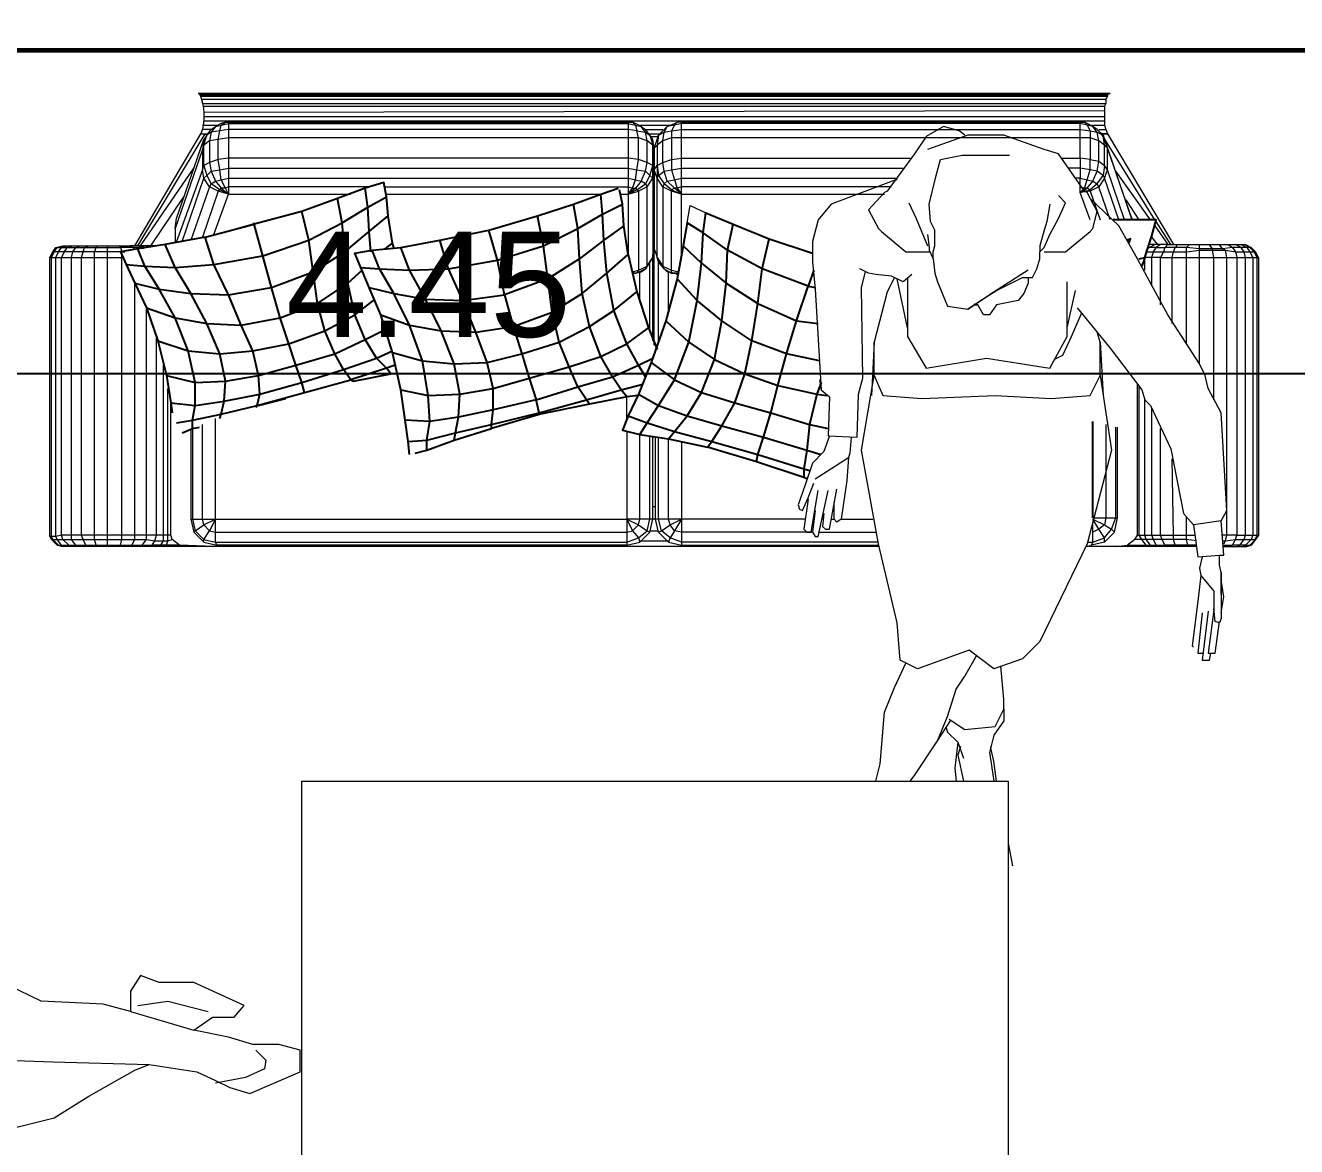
# Model space of a CAD drawing. Header units: inches. Extents: x 4.9 to 20.4, y 4.7 to 15.7.
# Drawn here: x 11.323 to 12.796, y 10.999 to 12.297 of the extents above; entities that cross this region are included whole.
import ezdxf

# ---------------------------------------------------------------- set-up
doc = ezdxf.new("R2010")
doc.units = ezdxf.units.IN
doc.header["$MEASUREMENT"] = 0
doc.layers.add('PDF_Geometry', color=7, linetype='Continuous')
doc.layers.add('PDF_Text', color=7, linetype='Continuous')
doc.styles.add('PDF Arial', font='arial.ttf')

# ---------------------------------------------------------------- blocks, each defined once
blk = doc.blocks.new('distribution 3')
at = {"layer": 'PDF_Geometry', "lineweight": 25}
for points in [[(7.5017, 7.5787), (7.5017, 7.6104), (7.5017, 11.0821), (7.5017, 11.1137)], [(7.66, 9.6021), (7.6517, 9.6487), (7.6467, 9.6804), (7.6433, 9.7004), (7.6283, 9.6937), (7.6067, 9.6837), (7.5783, 9.6704), (7.54, 9.6571), (7.5, 9.6471), (7.4683, 9.6421), (7.4567, 9.6404)], [(7.6283, 9.6937), (7.6267, 9.6721), (7.625, 9.6371), (7.6283, 9.5921), (7.6383, 9.5354), (7.6567, 9.4821), (7.6767, 9.4437), (7.695, 9.4138), (7.7067, 9.3921)], [(7.5783, 9.6704), (7.5667, 9.6371), (7.6, 9.6554), (7.6267, 9.6721), (7.6467, 9.6804)], [(7.6067, 9.6837), (7.6, 9.6554), (7.595, 9.6187), (7.5933, 9.5754), (7.6017, 9.5254), (7.62, 9.4771), (7.6433, 9.4404), (7.6667, 9.4121), (7.685, 9.3904)], [(7.6467, 9.6737), (7.6483, 9.6737), (7.65, 9.6737)], [(7.45, 9.5854), (7.455, 9.5837), (7.47, 9.5804), (7.4933, 9.5787), (7.525, 9.5854), (7.56, 9.6004), (7.595, 9.6187), (7.625, 9.6371), (7.6517, 9.6487)], [(7.5, 9.6471), (7.4917, 9.6137), (7.4933, 9.5787), (7.5, 9.5404), (7.5117, 9.4971), (7.525, 9.4521), (7.5417, 9.4171), (7.5533, 9.3937)], [(7.54, 9.6571), (7.5283, 9.6221), (7.525, 9.5854), (7.5283, 9.5471), (7.5367, 9.5054), (7.5517, 9.4637), (7.57, 9.4287), (7.5883, 9.4054)], [(7.4333, 9.6288), (7.4383, 9.6171), (7.4483, 9.6171), (7.465, 9.6137), (7.4917, 9.6137), (7.5283, 9.6221), (7.5667, 9.6371), (7.56, 9.6004), (7.5583, 9.5604), (7.5667, 9.5154), (7.6017, 9.5254), (7.6383, 9.5354), (7.675, 9.5454), (7.6767, 9.5454)], [(7.445, 9.6354), (7.4483, 9.6171), (7.455, 9.5837), (7.465, 9.5421), (7.4783, 9.5388), (7.5, 9.5404), (7.5283, 9.5471), (7.5583, 9.5604), (7.5933, 9.5754), (7.6283, 9.5921), (7.66, 9.6021), (7.675, 9.5454), (7.6683, 9.5704)], [(7.4683, 9.6421), (7.465, 9.6137), (7.47, 9.5804), (7.4783, 9.5388), (7.4917, 9.4904), (7.5067, 9.4421), (7.52, 9.4037), (7.5283, 9.3854)], [(7.4383, 9.6171), (7.44, 9.6088)], [(7.4633, 9.5437), (7.465, 9.5421), (7.48, 9.4871), (7.4917, 9.4904), (7.5117, 9.4971), (7.5367, 9.5054), (7.5667, 9.5154), (7.5833, 9.4721), (7.62, 9.4771), (7.6567, 9.4821), (7.69, 9.4904), (7.675, 9.5454)], [(7.465, 9.5404), (7.4733, 9.5087)], [(7.48, 9.4871), (7.495, 9.4337), (7.4933, 9.4304), (7.5017, 9.3871), (7.5083, 9.3921), (7.52, 9.4037), (7.5417, 9.4171), (7.57, 9.4287), (7.6067, 9.4371), (7.6433, 9.4404), (7.6767, 9.4437), (7.705, 9.4488)], [(7.6483, 9.3837), (7.6533, 9.3854), (7.685, 9.3904), (7.7067, 9.3921), (7.7233, 9.3954), (7.7167, 9.4171), (7.705, 9.4488), (7.69, 9.4904)], [(7.5117, 9.3821), (7.5083, 9.3921), (7.495, 9.4337), (7.5067, 9.4421), (7.525, 9.4521), (7.5517, 9.4637), (7.5833, 9.4721), (7.6067, 9.4371), (7.6217, 9.4204)], [(7.4083, 9.3654), (7.4233, 9.3671), (7.4483, 9.3704), (7.4833, 9.3754), (7.5267, 9.3854), (7.57, 9.3987), (7.6017, 9.4121), (7.625, 9.4221), (7.6417, 9.4287), (7.645, 9.4087), (7.6483, 9.3754), (7.6567, 9.3304)], [(7.6017, 9.4121), (7.595, 9.3837), (7.5883, 9.3471), (7.5867, 9.3037), (7.5933, 9.2554), (7.5567, 9.2454), (7.525, 9.2354), (7.4967, 9.2271), (7.4717, 9.2188), (7.46, 9.2687), (7.4517, 9.3087), (7.4467, 9.3421), (7.4483, 9.3704)], [(7.625, 9.4221), (7.6233, 9.4004), (7.6217, 9.3654), (7.6233, 9.3204), (7.6333, 9.2637), (7.65, 9.2104), (7.67, 9.1704), (7.6867, 9.1421), (7.6983, 9.1187)], [(7.6433, 9.4104), (7.6667, 9.4121), (7.695, 9.4138), (7.7167, 9.4171)], [(7.57, 9.3987), (7.5583, 9.3654), (7.595, 9.3837), (7.6233, 9.4004), (7.645, 9.4087)], [(7.5267, 9.3854), (7.5167, 9.3504), (7.5133, 9.3137), (7.515, 9.2754), (7.525, 9.2354), (7.5383, 9.1921), (7.5567, 9.1571), (7.575, 9.1288), (7.5967, 9.1021)], [(7.6467, 9.3937), (7.6533, 9.3854)], [(7.4233, 9.3671), (7.425, 9.3454), (7.4333, 9.3121), (7.4433, 9.2704), (7.4567, 9.2154), (7.4717, 9.1604), (7.4833, 9.1204), (7.49, 9.0954)], [(7.425, 9.3137), (7.4333, 9.3121), (7.4517, 9.3087), (7.4783, 9.3071), (7.5133, 9.3137), (7.5517, 9.3287), (7.5883, 9.3471), (7.6217, 9.3654), (7.6483, 9.3754)], [(7.4833, 9.3754), (7.4767, 9.3438), (7.4783, 9.3071), (7.485, 9.2687), (7.4967, 9.2271), (7.51, 9.1804), (7.5217, 9.1437), (7.5367, 9.1137), (7.555, 9.0887)], [(7.41, 9.3588), (7.4133, 9.3454), (7.425, 9.3454), (7.4467, 9.3421), (7.4767, 9.3438), (7.5167, 9.3504), (7.5583, 9.3654), (7.5517, 9.3287), (7.55, 9.2888), (7.5567, 9.2454), (7.5733, 9.2004), (7.6117, 9.2054), (7.65, 9.2104), (7.685, 9.2171)], [(7.4133, 9.3454), (7.425, 9.3137), (7.4383, 9.2704)], [(7.4767, 9.1004), (7.475, 9.1137), (7.4667, 9.1571), (7.455, 9.2137), (7.4383, 9.2704), (7.4433, 9.2704), (7.46, 9.2687), (7.485, 9.2687), (7.515, 9.2754), (7.55, 9.2888), (7.5867, 9.3037), (7.6233, 9.3204), (7.6567, 9.3304), (7.6683, 9.2737), (7.685, 9.2171), (7.6983, 9.1754), (7.71, 9.1437)], [(7.6733, 9.1171), (7.6567, 9.1404), (7.635, 9.1687), (7.6117, 9.2054), (7.5933, 9.2554), (7.6333, 9.2637), (7.6683, 9.2737)], [(7.455, 9.2137), (7.4567, 9.2154), (7.4717, 9.2188), (7.4867, 9.1704), (7.4983, 9.1304), (7.5117, 9.1004), (7.52, 9.0837)], [(7.4667, 9.1571), (7.4717, 9.1604), (7.4867, 9.1704), (7.51, 9.1804), (7.5383, 9.1921), (7.5733, 9.2004), (7.595, 9.1654), (7.6183, 9.1371), (7.64, 9.1121), (7.5967, 9.1021), (7.555, 9.0887), (7.53, 9.0787)], [(7.475, 9.1137), (7.4833, 9.1204), (7.4983, 9.1304), (7.5217, 9.1437), (7.5567, 9.1571), (7.595, 9.1654), (7.635, 9.1687), (7.67, 9.1704), (7.6983, 9.1754)], [(7.4983, 9.0921), (7.5117, 9.1004), (7.5367, 9.1137), (7.575, 9.1288), (7.6183, 9.1371), (7.6567, 9.1404), (7.6867, 9.1421), (7.71, 9.1437), (7.7167, 9.1237)], [(7.5167, 8.8904), (7.525, 8.9287), (7.5633, 8.9171), (7.6033, 8.9037), (7.6233, 8.9571), (7.645, 8.9971), (7.665, 9.0254), (7.6767, 9.0437), (7.65, 9.0487), (7.6117, 9.0554), (7.5633, 9.0687), (7.515, 9.0854), (7.4783, 9.1004), (7.4533, 9.1121), (7.4367, 9.1187), (7.4317, 9.0987), (7.4267, 9.0654), (7.4167, 9.0204)], [(7.64, 9.1121), (7.6733, 9.1171), (7.6983, 9.1187), (7.715, 9.1221)], [(7.4533, 9.1121), (7.445, 9.0904), (7.435, 9.0587), (7.4233, 9.0154), (7.4083, 8.9621), (7.3917, 8.9087), (7.39, 8.9021)], [(7.4783, 9.1004), (7.465, 9.0771), (7.4533, 9.0437), (7.4417, 9.0038), (7.4283, 8.9554), (7.4567, 8.9471), (7.4883, 8.9387), (7.525, 8.9287), (7.54, 8.9688), (7.5833, 8.9621), (7.6233, 8.9571), (7.6583, 8.9488)], [(7.4317, 9.0987), (7.445, 9.0904), (7.465, 9.0771), (7.495, 9.0587), (7.5383, 9.0421), (7.5867, 9.0321), (7.6117, 9.0554)], [(7.515, 9.0854), (7.495, 9.0587), (7.48, 9.0271), (7.4683, 8.9887), (7.4567, 8.9471), (7.4433, 8.9021), (7.4383, 8.8804)], [(7.65, 9.0821), (7.6517, 9.0821)], [(7.5633, 9.0687), (7.5383, 9.0421), (7.5183, 9.0121), (7.5017, 8.9771), (7.4883, 8.9387), (7.4783, 8.8937), (7.4433, 8.9021), (7.4133, 8.9054), (7.3917, 8.9087), (7.3817, 8.9087)], [(7.4267, 9.0654), (7.435, 9.0587), (7.4533, 9.0437), (7.48, 9.0271), (7.5183, 9.0121), (7.5633, 9.0038), (7.6067, 8.9987), (7.645, 8.9971), (7.675, 8.9904)], [(7.65, 9.0487), (7.63, 9.0271), (7.6067, 8.9987), (7.5833, 8.9621), (7.5633, 8.9171), (7.56, 8.8921)], [(7.38, 8.9054), (7.3817, 8.9087), (7.4, 8.9637), (7.4167, 9.0204), (7.4233, 9.0154), (7.4417, 9.0038), (7.4683, 8.9887), (7.5017, 8.9771), (7.54, 8.9688), (7.5633, 9.0038), (7.5867, 9.0321), (7.63, 9.0271), (7.665, 9.0254), (7.6883, 9.0221), (7.675, 8.9904), (7.6583, 8.9488), (7.6417, 8.8987)], [(7.4, 8.9637), (7.4083, 8.9621), (7.4283, 8.9554), (7.4133, 8.9054), (7.4083, 8.8887)], [(7.3333, 8.8971), (7.335, 8.8971)], [(7.6217, 8.8971), (7.6033, 8.9037), (7.6017, 8.8954)], [(7.3333, 8.8871), (7.335, 8.8871)], [(7.4917, 8.8887), (7.4783, 8.8937), (7.4767, 8.8821)], [(7.335, 8.5738), (7.4467, 8.5738)], [(7.6367, 8.5137), (7.6617, 8.5054), (7.68, 8.5004), (7.68, 8.5237), (7.68, 8.5504)], [(7.6533, 8.5321), (7.6583, 8.5304), (7.6567, 8.5337)], [(7.68, 8.5271), (7.6817, 8.5287)], [(7.635, 8.5204), (7.6367, 8.5137), (7.6267, 8.5171)]]:
    blk.add_lwpolyline(points, dxfattribs=at)
at = {"layer": 'PDF_Geometry', "lineweight": 9}
for points in [[(6.6183, 9.8637), (6.64, 9.7771), (6.665, 9.7371), (6.695, 9.6837), (6.7017, 9.6671), (6.6933, 9.6121), (6.6833, 9.5904), (6.675, 9.5738), (6.6683, 9.5504), (6.6933, 9.4921), (6.7183, 9.4921), (6.725, 9.5171), (6.725, 9.5471), (6.7333, 9.5754), (6.7417, 9.6154), (6.7567, 9.5938), (6.7567, 9.5687), (6.77, 9.5571), (6.7967, 9.6154), (6.7967, 9.6554), (6.805, 9.6771), (6.7867, 9.6887), (6.7633, 9.6887), (6.7717, 9.7204), (6.775, 9.7921), (6.8, 9.8438)], [(6.7083, 9.8771), (6.705, 9.7787), (6.7017, 9.6671)], [(7.3017, 9.7671), (7.3033, 9.7721), (7.31, 9.7787), (7.3133, 9.7804), (7.6367, 9.7804), (7.6433, 9.7771), (7.6483, 9.7737), (7.65, 9.7654)], [(7.3017, 9.7154), (7.3033, 9.7154), (7.31, 9.7154), (7.315, 9.7154), (7.6367, 9.7154), (7.6433, 9.7154), (7.6433, 9.7304), (7.6433, 9.7437), (7.6433, 9.7554), (7.6433, 9.7654), (7.6433, 9.7721), (7.6433, 9.7771), (7.6433, 9.7787)], [(7.315, 9.6421), (7.315, 9.6454), (7.315, 9.6504), (7.315, 9.6587), (7.315, 9.6704), (7.315, 9.6837), (7.315, 9.6988), (7.315, 9.7154), (7.315, 9.7304), (7.315, 9.7454), (7.315, 9.7571), (7.315, 9.7687), (7.3133, 9.7754), (7.3133, 9.7804), (7.3133, 9.7821), (7.31, 9.7804), (7.3033, 9.7737), (7.3033, 9.7721), (7.3033, 9.7687), (7.3033, 9.7604), (7.3033, 9.7521), (7.3033, 9.7404), (7.3033, 9.7287), (7.3033, 9.7154), (7.3033, 9.7004), (7.3033, 9.6871), (7.3033, 9.6754), (7.31, 9.6704), (7.315, 9.6704), (7.5767, 9.6704)], [(7.31, 9.7804), (7.31, 9.7787), (7.31, 9.7737), (7.31, 9.7671), (7.31, 9.7571), (7.31, 9.7437), (7.31, 9.7304), (7.31, 9.7154), (7.31, 9.6988), (7.31, 9.6837), (7.31, 9.6704), (7.3083, 9.6604), (7.3083, 9.6504), (7.3083, 9.6454), (7.31, 9.6404)], [(7.3133, 9.7821), (7.6367, 9.7821), (7.6367, 9.7804), (7.6367, 9.7754), (7.6367, 9.7687), (7.6367, 9.7571), (7.6367, 9.7454), (7.6367, 9.7304), (7.6367, 9.7154), (7.6367, 9.6988), (7.6367, 9.6971)], [(7.6367, 9.7821), (7.6433, 9.7787), (7.6483, 9.7754), (7.6483, 9.7737), (7.6483, 9.7687), (7.6483, 9.7621), (7.6483, 9.7521), (7.6483, 9.7421), (7.6483, 9.7287), (7.6483, 9.7154), (7.65, 9.7154)], [(7.3017, 9.7637), (7.3033, 9.7687), (7.31, 9.7737), (7.3133, 9.7754), (7.6367, 9.7754), (7.6433, 9.7721), (7.6483, 9.7687), (7.65, 9.7621)], [(7.3017, 8.8221), (7.3017, 9.5837), (7.3017, 9.5921), (7.3017, 9.6504), (7.3017, 9.6587), (7.3017, 9.6671), (7.3017, 9.6771), (7.3017, 9.6887), (7.3017, 9.7004), (7.3017, 9.7154), (7.3017, 9.7271), (7.3017, 9.7387), (7.3017, 9.7487), (7.3017, 9.7571), (7.3017, 9.7637), (7.3017, 9.7671), (7.3017, 9.7687), (7.3033, 9.7737)], [(7.3017, 9.7571), (7.3033, 9.7604), (7.31, 9.7671), (7.315, 9.7687), (7.6367, 9.7687), (7.6433, 9.7654), (7.6483, 9.7621), (7.65, 9.7554)], [(7.6483, 9.7754), (7.65, 9.7671), (7.65, 9.7654), (7.65, 9.7621), (7.65, 9.7554), (7.65, 9.7471), (7.65, 9.7371), (7.65, 9.7271), (7.65, 9.7154), (7.65, 9.7021)], [(7.3017, 9.7487), (7.3033, 9.7521), (7.31, 9.7571), (7.315, 9.7571), (7.6367, 9.7571), (7.6433, 9.7554), (7.6483, 9.7521), (7.65, 9.7471)], [(7.3017, 9.7387), (7.3033, 9.7404), (7.31, 9.7437), (7.315, 9.7454), (7.6367, 9.7454), (7.6433, 9.7437), (7.6483, 9.7421), (7.65, 9.7371)], [(7.3017, 9.7271), (7.3033, 9.7287), (7.31, 9.7304), (7.315, 9.7304), (7.6367, 9.7304), (7.6433, 9.7304), (7.6483, 9.7287), (7.65, 9.7271)], [(7.6433, 9.6988), (7.6433, 9.7154), (7.6483, 9.7154), (7.6483, 9.7004), (7.6433, 9.6988), (7.6433, 9.6954)], [(7.3017, 9.7004), (7.3033, 9.7004), (7.31, 9.6988), (7.315, 9.6988), (7.6367, 9.6988), (7.64, 9.6988)], [(7.6483, 9.6654), (7.65, 9.6671), (7.65, 9.6787), (7.6483, 9.6737), (7.6483, 9.6854), (7.6483, 9.7004), (7.65, 9.7021), (7.65, 9.6887)], [(6.7633, 9.6887), (6.7417, 9.6154)], [(6.77, 9.6804), (6.775, 9.6454), (6.7633, 9.5987)], [(7.3017, 9.6887), (7.3033, 9.6871), (7.31, 9.6837), (7.315, 9.6837), (7.6067, 9.6837)], [(7.3017, 9.6771), (7.3033, 9.6754), (7.3033, 9.6638), (7.3017, 9.6671)], [(7.65, 9.6787), (7.65, 9.6887), (7.6483, 9.6854), (7.645, 9.6854)], [(7.65, 9.6837), (7.78, 9.6071), (7.78, 9.5987)], [(7.65, 9.6804), (7.78, 9.6021)], [(7.65, 9.6771), (7.74, 9.6154)], [(7.3017, 9.5921), (7.3033, 9.6321), (7.3033, 9.6471), (7.3033, 9.6537), (7.3033, 9.6638), (7.3083, 9.6604), (7.315, 9.6587), (7.5433, 9.6587)], [(7.65, 9.6554), (7.65, 9.6587), (7.65, 9.6671)], [(7.65, 9.6654), (7.7067, 9.6271)], [(7.3017, 9.6587), (7.3033, 9.6537), (7.3083, 9.6504), (7.315, 9.6504), (7.5117, 9.6504)], [(7.3017, 9.6504), (7.3033, 9.6471), (7.3083, 9.6454), (7.315, 9.6454), (7.485, 9.6454)], [(7.65, 9.6571), (7.65, 9.6587)], [(7.3033, 9.6321), (7.31, 9.6404), (7.315, 9.6421), (7.4667, 9.6421)], [(7.7933, 9.5754), (7.7933, 9.1121), (7.7917, 9.1121), (7.785, 9.1121), (7.775, 9.1121), (7.775, 9.5754), (7.7733, 9.5871), (7.7717, 9.5971), (7.7667, 9.6037), (7.7783, 9.6004), (7.7733, 9.6037), (7.7617, 9.6054), (7.67, 9.6371), (7.6533, 9.6371)], [(7.7433, 9.0837), (7.7467, 9.0904), (7.75, 9.1004), (7.7517, 9.1121), (7.7517, 9.5754), (7.75, 9.5871), (7.7467, 9.5971), (7.7433, 9.6037), (7.7667, 9.6037), (7.7617, 9.6054), (7.7383, 9.6054), (7.655, 9.6354)], [(7.67, 9.6371), (7.6817, 9.6354), (7.7733, 9.6037)], [(7.4383, 9.6171), (7.3333, 9.6171), (7.32, 9.6137), (7.31, 9.6037), (7.32, 9.5971), (7.3183, 9.5904), (7.3183, 9.1137), (7.32, 9.1071), (7.3117, 9.1004), (7.32, 9.0904), (7.3333, 9.0871), (7.43, 9.0871)], [(7.3333, 9.6187), (7.3333, 9.6171), (7.3333, 9.6054), (7.3333, 9.5904), (7.3333, 9.1137), (7.3267, 9.1004), (7.32, 9.0904), (7.3183, 9.0871)], [(7.4367, 9.6187), (7.3333, 9.6187), (7.3183, 9.6154), (7.32, 9.6137), (7.3267, 9.6037), (7.3333, 9.5904), (7.32, 9.5971), (7.3267, 9.6037), (7.3333, 9.6054), (7.4433, 9.6054)], [(7.655, 9.6288), (7.7283, 9.6037), (7.7383, 9.6054), (7.7433, 9.6037), (7.7317, 9.6004), (7.7367, 9.5954), (7.7383, 9.5854), (7.74, 9.5754), (7.74, 9.1121), (7.7383, 9.1021), (7.7367, 9.0921), (7.7317, 9.0871), (7.7433, 9.0837), (7.7383, 9.0821), (7.7283, 9.0837), (7.7433, 9.0837), (7.7667, 9.0837), (7.7717, 9.0904), (7.775, 9.1004), (7.775, 9.1121), (7.7517, 9.1121), (7.74, 9.1121), (7.7283, 9.1121), (7.7183, 9.1121), (7.71, 9.1121), (7.64, 9.1121)], [(7.71, 9.5754), (7.7133, 9.5871), (7.7183, 9.5971), (7.7283, 9.6037), (7.7317, 9.6004), (7.7217, 9.5954), (7.7183, 9.5971), (7.6567, 9.6187)], [(7.3067, 9.6037), (7.3033, 9.5887)], [(7.3183, 9.6154), (7.3067, 9.6037), (7.31, 9.6037), (7.3067, 9.5904), (7.3067, 9.1137), (7.3117, 9.1004), (7.3067, 9.0987), (7.3183, 9.0871), (7.3333, 9.0837), (7.43, 9.0837)], [(7.8267, 8.5554), (7.8267, 9.6088), (7.8267, 9.6104), (7.8267, 8.5537), (7.8267, 8.5554), (7.825, 8.5571), (7.8233, 8.5571), (7.82, 8.5587), (7.815, 8.5587), (7.8117, 8.5604), (7.8067, 8.5604), (7.8, 8.5604), (7.795, 8.5604), (7.79, 8.5604), (7.785, 8.5587), (7.78, 8.5571), (7.78, 8.5637), (7.78, 8.5571), (7.6517, 8.4804)], [(7.7183, 9.4138), (7.7183, 9.5754), (7.7167, 9.5787), (7.7167, 9.5837), (7.715, 9.5854), (7.7133, 9.5871), (7.66, 9.6054)], [(7.79, 9.6054), (7.79, 9.5871)], [(7.795, 9.6037), (7.795, 8.5604)], [(7.8, 9.6037), (7.8, 8.5604)], [(7.805, 9.6037), (7.8067, 8.5604)], [(7.8117, 9.6037), (7.8117, 8.5604)], [(7.815, 9.6054), (7.815, 8.5587)], [(7.82, 9.6054), (7.82, 8.5587)], [(7.8233, 9.6071), (7.8233, 8.5571)], [(7.825, 9.6088), (7.825, 8.5571)], [(6.7183, 9.5437), (6.7067, 9.5321), (6.6967, 9.5337), (6.6867, 9.5554), (6.68, 9.5904)], [(7.3033, 9.1137), (7.3033, 9.5887), (7.3067, 9.5904), (7.3183, 9.5904), (7.3333, 9.5904), (7.45, 9.5904)], [(7.7933, 9.5787), (7.7917, 9.5837), (7.7883, 9.5904), (7.7817, 9.5954), (7.7717, 9.5971), (7.7467, 9.5971), (7.7367, 9.5954), (7.725, 9.5904), (7.7167, 9.5837), (7.71, 9.5754), (7.715, 9.5854), (7.7217, 9.5954), (7.725, 9.5904), (7.7267, 9.5837), (7.7283, 9.5754), (7.7283, 9.1121), (7.7267, 9.1037), (7.725, 9.0971), (7.7167, 9.1037), (7.715, 9.1021), (7.71, 9.1121), (7.7133, 9.1004), (7.6217, 9.1004), (7.6183, 9.1021), (7.6183, 9.1071), (7.6183, 9.1037), (7.62, 9.0971), (7.6233, 9.0921), (7.6183, 9.1021), (7.6183, 9.1037), (7.6167, 9.1071)], [(7.6633, 9.5921), (7.71, 9.5754), (7.7167, 9.5787), (7.7267, 9.5837), (7.7383, 9.5854), (7.75, 9.5871), (7.7733, 9.5871), (7.7833, 9.5854), (7.79, 9.5837), (7.7933, 9.5787), (7.7933, 9.5754), (7.7917, 9.5754), (7.785, 9.5754), (7.775, 9.5754), (7.7517, 9.5754), (7.74, 9.5754), (7.7283, 9.5754), (7.7183, 9.5754), (7.71, 9.5754), (7.71, 9.4337)], [(7.785, 9.5954), (7.7883, 9.5904), (7.79, 9.5837), (7.7917, 9.5754), (7.7917, 9.1121), (7.79, 9.1037), (7.7883, 9.0971), (7.7917, 9.1037), (7.7933, 9.1071), (7.79, 9.1037), (7.7833, 9.1021), (7.785, 9.1121), (7.785, 9.5754), (7.7833, 9.5854), (7.7817, 9.5954), (7.7783, 9.6004)], [(7.03, 9.4904), (7.03, 8.6721)], [(7.7183, 9.3937), (7.7183, 9.1121), (7.7167, 9.1071), (7.7167, 9.1037), (7.71, 9.1121)], [(7.71, 9.3921), (7.71, 9.1421)], [(7.71, 9.1204), (7.71, 9.1121), (7.7167, 9.1071), (7.7267, 9.1037), (7.7383, 9.1021), (7.75, 9.1004), (7.775, 9.1004), (7.7833, 9.1021), (7.7817, 9.0921), (7.7783, 9.0871), (7.785, 9.0921), (7.785, 9.0721)], [(7.435, 9.1137), (7.3333, 9.1137), (7.3183, 9.1137), (7.3067, 9.1137), (7.3033, 9.1137), (7.3067, 9.0987)], [(7.3183, 9.0771), (7.32, 9.0738), (7.3267, 9.0637), (7.3333, 9.0504), (7.3333, 9.0654), (7.3333, 9.0771), (7.3333, 9.0804), (7.3333, 9.0837), (7.3333, 9.0871), (7.3333, 9.0987), (7.3333, 9.1137), (7.32, 9.1071), (7.3267, 9.1004), (7.3333, 9.0987), (7.4317, 9.0987)], [(7.4483, 9.1137), (7.475, 9.1137)], [(7.62, 9.1071), (7.6217, 9.1004), (7.6267, 9.0904), (7.7183, 9.0904), (7.7133, 9.1004), (7.715, 9.1021), (7.7217, 9.0921), (7.725, 9.0971), (7.7367, 9.0921), (7.7467, 9.0904), (7.7717, 9.0904), (7.7817, 9.0921), (7.7883, 9.0971), (7.785, 9.0921)], [(7.7933, 9.1121), (7.7933, 9.1071)], [(7.3083, 9.0987), (7.3083, 9.0654)], [(7.32, 9.0871), (7.32, 9.0771)], [(7.55, 9.0871), (7.63, 9.0871)], [(7.585, 9.0987), (7.62, 9.0987)], [(7.78, 9.0887), (7.78, 9.0754)], [(7.79, 9.1004), (7.79, 9.0637)], [(7.3067, 8.8238), (7.3067, 9.0504), (7.3117, 9.0637), (7.3067, 9.0654), (7.3183, 9.0771), (7.3333, 9.0804), (7.4283, 9.0804)], [(7.3183, 8.8987), (7.3183, 9.0504), (7.32, 9.0587), (7.3117, 9.0637), (7.32, 9.0738), (7.3333, 9.0771), (7.4283, 9.0771)], [(7.3483, 9.0837), (7.3483, 9.0804)], [(7.535, 9.0821), (7.645, 9.0821)], [(7.5367, 9.0771), (7.6317, 9.0771)], [(7.54, 9.0837), (7.64, 9.0837)], [(7.6167, 9.0554), (7.6183, 9.0587), (7.6183, 9.0537), (7.6183, 9.0621), (7.6183, 9.0587), (7.62, 9.0671), (7.6233, 9.0704), (7.6183, 9.0621), (7.6217, 9.0621), (7.7133, 9.0621), (7.7183, 9.0721), (7.6267, 9.0721), (7.6217, 9.0621), (7.62, 9.0537)], [(7.7283, 9.0837), (7.6367, 9.0837), (7.6467, 9.0821), (7.6367, 9.0787), (7.7283, 9.0787)], [(7.7183, 8.8087), (7.7183, 9.0504), (7.7167, 9.0554), (7.7167, 9.0587), (7.725, 9.0671), (7.7367, 9.0704), (7.7467, 9.0721), (7.7717, 9.0721), (7.7817, 9.0704), (7.7883, 9.0671), (7.7917, 9.0587), (7.7933, 9.0554), (7.79, 9.0587), (7.7833, 9.0621), (7.775, 9.0621), (7.75, 9.0621), (7.7383, 9.0621), (7.7267, 9.0587), (7.7167, 9.0554), (7.71, 9.0504), (7.7167, 9.0587), (7.715, 9.0621), (7.71, 9.0504), (7.7133, 9.0621), (7.715, 9.0621), (7.7217, 9.0704), (7.725, 9.0671), (7.7267, 9.0587), (7.7283, 9.0504), (7.7283, 8.8021)], [(7.7517, 8.6104), (7.7517, 8.5887), (7.775, 8.5887), (7.775, 9.0504), (7.775, 9.0621), (7.7717, 9.0721), (7.7667, 9.0787), (7.7433, 9.0787), (7.7283, 9.0787), (7.7383, 9.0821), (7.7433, 9.0787), (7.7317, 9.0771), (7.7367, 9.0704), (7.7383, 9.0621), (7.74, 9.0504), (7.74, 8.7937)], [(7.7433, 9.0787), (7.7467, 9.0721), (7.75, 9.0621), (7.7517, 9.0504), (7.7517, 8.7854)], [(7.7767, 9.0854), (7.7767, 9.0771)], [(7.3067, 9.0654), (7.3033, 9.0504)], [(7.3333, 8.9071), (7.3333, 9.0504), (7.32, 9.0587), (7.3267, 9.0637), (7.3333, 9.0654), (7.4267, 9.0654)], [(7.5717, 9.0654), (7.62, 9.0654)], [(7.4233, 9.0504), (7.3333, 9.0504), (7.3183, 9.0504), (7.3067, 9.0504), (7.3033, 9.0504), (7.3033, 8.8221)], [(7.6167, 9.0554), (7.6167, 9.0537), (7.6167, 9.0554)], [(7.6333, 9.0504), (7.71, 9.0504), (7.7183, 9.0504), (7.7283, 9.0504), (7.74, 9.0504), (7.7517, 9.0504), (7.775, 9.0504), (7.785, 9.0504), (7.7917, 9.0504), (7.7933, 9.0504), (7.7933, 9.0554)], [(7.6767, 9.0437), (7.6967, 9.0404), (7.6883, 9.0221)], [(7.71, 9.0504), (7.71, 8.8154)], [(7.7933, 9.0504), (7.7933, 8.5887)], [(7.43, 8.8788), (7.4117, 8.8854), (7.3983, 8.8987), (7.3733, 8.9071), (7.35, 8.9154), (7.345, 8.9138), (7.3433, 8.9104), (7.3583, 8.9037), (7.375, 8.8971)], [(7.3433, 8.8954), (7.3183, 8.8987), (7.3133, 8.8954), (7.3133, 8.8921), (7.3667, 8.8804)], [(7.3567, 8.9037), (7.3217, 8.9087), (7.3183, 8.9054), (7.3183, 8.9004), (7.3667, 8.8921)], [(7.38, 8.8954), (7.405, 8.8571), (7.3783, 8.8588), (7.3333, 8.8654), (7.33, 8.8704), (7.3333, 8.8737), (7.3533, 8.8737)], [(7.7267, 8.8004), (7.7267, 8.8021), (7.6983, 8.8771), (7.68, 8.8921), (7.655, 8.8987), (7.6317, 8.8987), (7.6, 8.8954), (7.4833, 8.8887)], [(7.3183, 8.8904), (7.3183, 8.8254)], [(7.34, 8.8854), (7.325, 8.8871), (7.3217, 8.8837), (7.3217, 8.8788), (7.3683, 8.8704)], [(7.495, 8.8904), (7.4833, 8.8887), (7.475, 8.8788), (7.43, 8.8804), (7.4283, 8.8471), (7.4783, 8.8454), (7.4967, 8.8404), (7.6017, 8.8421), (7.62, 8.8371)], [(7.3333, 8.8771), (7.3333, 8.8737)], [(7.3333, 8.8654), (7.3333, 8.8287)], [(7.4283, 8.8537), (7.41, 8.8554), (7.405, 8.8571)], [(7.5, 8.5654), (7.4133, 8.5521), (7.305, 8.5804), (7.1917, 8.6354), (7.1717, 8.6554), (7.16, 8.6887), (7.1817, 8.7171), (7.16, 8.7771), (7.17, 8.7971), (7.2133, 8.8004), (7.305, 8.8221), (7.4133, 8.8421), (7.5, 8.8271), (7.4767, 8.8171), (7.4733, 8.7721), (7.4767, 8.6871), (7.4733, 8.6221), (7.4767, 8.5771), (7.5, 8.5654), (7.5383, 8.5654), (7.4767, 8.5621)], [(7.6167, 8.7837), (7.6083, 8.7937), (7.615, 8.8071), (7.6167, 8.8254), (7.6183, 8.8337), (7.6233, 8.8438)], [(7.03, 8.8254), (7.05, 8.8204), (7.11, 8.8154), (7.1383, 8.8037), (7.1667, 8.7904)], [(7.5, 8.8271), (7.5383, 8.8271), (7.4767, 8.8304)], [(7.6133, 8.8037), (7.5967, 8.8121), (7.5383, 8.8271)], [(7.7783, 8.7221), (7.7833, 8.7287), (7.7883, 8.7471), (7.7767, 8.7671), (7.7567, 8.7804), (7.7133, 8.8121), (7.7117, 8.8154), (7.6917, 8.8337), (7.67, 8.8221), (7.6667, 8.8187), (7.6433, 8.7904), (7.6433, 8.7637)], [(7.555, 8.7888), (7.6117, 8.8004)], [(7.03, 8.7854), (7.0367, 8.7804), (7.0767, 8.7538), (7.1, 8.7387)], [(7.6133, 8.7888), (7.575, 8.7888), (7.555, 8.7888), (7.545, 8.7888), (7.5083, 8.7671), (7.52, 8.6971), (7.5083, 8.6237), (7.545, 8.6037), (7.555, 8.6037), (7.575, 8.6037), (7.6083, 8.6037)], [(7.7, 8.7871), (7.6817, 8.7787), (7.65, 8.7654)], [(7.6633, 8.7654), (7.6483, 8.7637), (7.645, 8.7637), (7.635, 8.7587), (7.6433, 8.7587), (7.65, 8.7571), (7.6683, 8.7571), (7.6783, 8.7621), (7.6983, 8.7637), (7.7317, 8.7554), (7.75, 8.7504), (7.755, 8.7254), (7.755, 8.6704)], [(7.6433, 8.6304), (7.6433, 8.6054), (7.6667, 8.5771), (7.67, 8.5738), (7.69, 8.5687), (7.7117, 8.5804), (7.7133, 8.5837), (7.7567, 8.6137), (7.7617, 8.6304), (7.7783, 8.6771), (7.7783, 8.7188), (7.7617, 8.7654)], [(7.0767, 8.7538), (7.105, 8.7421), (7.1367, 8.7321), (7.1517, 8.7221), (7.175, 8.7087)], [(7.635, 8.7587), (7.6183, 8.7571), (7.6083, 8.7538), (7.58, 8.7421), (7.5767, 8.7188)], [(7.0917, 8.7437), (7.0867, 8.7421), (7.075, 8.7304), (7.045, 8.7338), (7.03, 8.7321)], [(7.1017, 8.7404), (7.09, 8.7221), (7.0933, 8.6871), (7.1133, 8.6771), (7.1, 8.6771), (7.0833, 8.6887), (7.0633, 8.6937), (7.0533, 8.6921), (7.03, 8.6887)], [(7.07, 8.7271), (7.06, 8.7304), (7.03, 8.7237)], [(7.075, 8.7304), (7.0567, 8.7237)], [(7.5983, 8.6854), (7.5767, 8.7188), (7.5933, 8.6937)], [(7.6133, 8.6487), (7.6067, 8.6487), (7.595, 8.6537), (7.5867, 8.6604), (7.5817, 8.6854), (7.57, 8.6937), (7.57, 8.7004), (7.5817, 8.7071), (7.5817, 8.7104), (7.5817, 8.7071)], [(7.5817, 8.7104), (7.5833, 8.7104)], [(7.03, 8.6854), (7.0533, 8.6887), (7.0683, 8.6921)], [(7.0683, 8.6921), (7.07, 8.6921), (7.0683, 8.6921)], [(7.6217, 8.6487), (7.5933, 8.6937), (7.5983, 8.6854), (7.6133, 8.6554), (7.6133, 8.6437), (7.6233, 8.6387), (7.635, 8.6354), (7.6433, 8.6354), (7.6483, 8.6304), (7.6633, 8.6237), (7.6817, 8.6137), (7.7, 8.6054), (7.7083, 8.6137)], [(7.1133, 8.6771), (7.125, 8.6771), (7.1633, 8.6804)], [(6.9583, 8.6721), (6.9317, 8.6671), (6.9333, 8.6671)], [(7.6983, 8.6237), (7.6783, 8.6271), (7.6683, 8.6304), (7.65, 8.6354), (7.6433, 8.6354)], [(7.5183, 8.6187), (7.5233, 8.6088), (7.545, 8.5987), (7.5717, 8.5871)], [(7.555, 8.6037), (7.5983, 8.5938)], [(7.68, 8.5437), (7.7283, 8.5604), (7.7383, 8.5571), (7.7433, 8.5604), (7.7317, 8.5621), (7.7367, 8.5687), (7.7383, 8.5771), (7.74, 8.5887), (7.74, 8.6021)], [(7.5783, 8.5921), (7.5317, 8.5537), (7.4833, 8.5171), (7.4717, 8.5137), (7.465, 8.5071), (7.415, 8.4837), (7.34, 8.4688), (7.3267, 8.4571), (7.29, 8.4521), (7.2917, 8.4271)], [(7.68, 8.5537), (7.7183, 8.5671), (7.7217, 8.5687), (7.7317, 8.5621), (7.7283, 8.5604), (7.7183, 8.5671), (7.7133, 8.5771), (7.7117, 8.5887), (7.715, 8.5771), (7.7167, 8.5804), (7.725, 8.5738), (7.7367, 8.5687), (7.7483, 8.5671), (7.7717, 8.5671), (7.7817, 8.5687), (7.7883, 8.5738), (7.7917, 8.5804), (7.7933, 8.5837)], [(7.68, 8.5771), (7.7117, 8.5887), (7.7183, 8.5887), (7.7167, 8.5837), (7.7117, 8.5887), (7.7167, 8.5804), (7.7167, 8.5837), (7.7267, 8.5804), (7.7383, 8.5771), (7.75, 8.5771), (7.7483, 8.5671), (7.7433, 8.5604), (7.7667, 8.5604), (7.7783, 8.5621), (7.7733, 8.5604), (7.7633, 8.5571), (7.7667, 8.5604), (7.7717, 8.5671), (7.775, 8.5771), (7.775, 8.5887), (7.785, 8.5887), (7.7917, 8.5887), (7.7933, 8.5887), (7.7933, 8.5837), (7.79, 8.5804), (7.7833, 8.5771), (7.775, 8.5771), (7.75, 8.5771), (7.7517, 8.5887), (7.74, 8.5887), (7.7283, 8.5887), (7.7267, 8.5804), (7.725, 8.5738), (7.7217, 8.5687), (7.715, 8.5771), (7.7133, 8.5771), (7.68, 8.5654)], [(7.7183, 8.5887), (7.7283, 8.5887), (7.7283, 8.5938)], [(7.2717, 8.4254), (7.28, 8.4271), (7.2917, 8.4271), (7.2917, 8.4221), (7.3317, 8.4254), (7.3433, 8.4187), (7.4567, 8.4254), (7.485, 8.4404), (7.5, 8.4437), (7.5133, 8.4504), (7.57, 8.4871), (7.6133, 8.5104), (7.635, 8.5221), (7.6733, 8.5437), (7.705, 8.5771)], [(7.3017, 8.5471), (7.3017, 8.5771), (7.3017, 8.5821)], [(7.3017, 8.5771), (7.3033, 8.5771)], [(7.3067, 8.5604), (7.3033, 8.5754), (7.3067, 8.5738), (7.3183, 8.5738), (7.3283, 8.5738)], [(7.3067, 8.5804), (7.3067, 8.5738), (7.3117, 8.5604), (7.3217, 8.5671), (7.3333, 8.5738), (7.3267, 8.5604), (7.3217, 8.5671), (7.3183, 8.5738)], [(7.335, 8.5738), (7.335, 8.5587), (7.335, 8.5471), (7.335, 8.5454)], [(7.79, 8.5754), (7.79, 8.5604)], [(7.3183, 8.5487), (7.3067, 8.5604), (7.3117, 8.5604), (7.3217, 8.5521), (7.335, 8.5471), (7.44, 8.5471)], [(7.4433, 8.5587), (7.335, 8.5587), (7.3267, 8.5604), (7.3217, 8.5521), (7.3183, 8.5487), (7.335, 8.5454), (7.44, 8.5454)], [(7.5383, 8.5654), (7.55, 8.5687)], [(7.68, 8.5021), (7.78, 8.5637)], [(7.68, 8.5371), (7.7383, 8.5571), (7.7633, 8.5571), (7.68, 8.5287)], [(7.6817, 8.5287), (7.7733, 8.5604)], [(7.785, 8.5671), (7.785, 8.5587)], [(7.3017, 8.4954), (7.3017, 8.5021), (7.3017, 8.5121), (7.3017, 8.5471), (7.3033, 8.5337)], [(7.68, 8.5071), (7.7367, 8.5471)], [(7.31, 8.5254), (7.3033, 8.5337), (7.3033, 8.5121), (7.3033, 8.5071), (7.31, 8.5121), (7.315, 8.5137), (7.4717, 8.5137)], [(7.68, 8.5204), (7.7033, 8.5354)], [(7.3017, 8.5121), (7.3033, 8.5121), (7.31, 8.5171), (7.315, 8.5204), (7.4867, 8.5204)], [(7.3083, 8.4537), (7.31, 8.4654), (7.31, 8.4804), (7.31, 8.4937), (7.31, 8.5037), (7.31, 8.5121), (7.31, 8.5171), (7.31, 8.5254), (7.315, 8.5221), (7.49, 8.5221)], [(7.315, 8.5221), (7.315, 8.5204), (7.315, 8.5137), (7.315, 8.5054), (7.315, 8.4954), (7.315, 8.4804), (7.315, 8.4654), (7.315, 8.4554)], [(7.6217, 8.5137), (7.635, 8.5137)], [(7.6517, 8.4954), (7.6483, 8.5004), (7.6483, 8.4904), (7.6433, 8.4921), (7.6367, 8.4954), (7.6367, 8.5054), (7.6367, 8.5137)], [(7.6433, 8.5121), (7.6433, 8.5037), (7.6483, 8.5004), (7.6483, 8.5087), (7.6517, 8.5021)], [(7.645, 8.5121), (7.6483, 8.5087), (7.6483, 8.5104)], [(7.3017, 8.4004), (7.3033, 8.3971), (7.3033, 8.4037), (7.3033, 8.4121), (7.31, 8.4087), (7.315, 8.4071), (7.315, 8.4187), (7.6367, 8.4187), (7.645, 8.4204), (7.6467, 8.4238), (7.6467, 8.4354), (7.6467, 8.4504), (7.6483, 8.4654), (7.6483, 8.4787), (7.6483, 8.4904), (7.6517, 8.4871), (7.6517, 8.4954), (7.6517, 8.5021), (7.6517, 8.5087)], [(7.3017, 8.5021), (7.3033, 8.5071), (7.3033, 8.5004), (7.31, 8.5037), (7.315, 8.5054), (7.4617, 8.5054)], [(7.3017, 8.4537), (7.3017, 8.4637), (7.3017, 8.4754), (7.3017, 8.4871), (7.3017, 8.4954), (7.3033, 8.5004), (7.3033, 8.4904), (7.31, 8.4937), (7.315, 8.4954), (7.4383, 8.4954)], [(7.6033, 8.5054), (7.6367, 8.5054), (7.6433, 8.5037), (7.6433, 8.4921), (7.6433, 8.4804), (7.6433, 8.4654), (7.645, 8.4504), (7.645, 8.4354), (7.645, 8.4204), (7.6433, 8.4087), (7.6433, 8.3987), (7.6433, 8.3921), (7.6433, 8.3871), (7.6433, 8.3854)], [(7.6517, 8.4987), (7.66, 8.5054)], [(7.6733, 8.5021), (7.6517, 8.4871), (7.6517, 8.4754)], [(7.6517, 8.4837), (7.6783, 8.5004)], [(7.3017, 8.4754), (7.3033, 8.4787), (7.3033, 8.4904), (7.3017, 8.4871)], [(7.5817, 8.4954), (7.6367, 8.4954), (7.6367, 8.4821), (7.6433, 8.4804), (7.6483, 8.4787), (7.6517, 8.4754), (7.6517, 8.4621)], [(7.3033, 8.4537), (7.3033, 8.4637), (7.3033, 8.4787), (7.31, 8.4804), (7.315, 8.4804), (7.4033, 8.4821)], [(7.56, 8.4821), (7.6367, 8.4821), (7.6367, 8.4654), (7.6367, 8.4504), (7.6367, 8.4337), (7.6367, 8.4187), (7.6367, 8.4071), (7.6367, 8.3971), (7.6367, 8.3887), (7.6367, 8.3837), (7.6367, 8.3821), (7.6433, 8.3854), (7.6483, 8.3904)], [(7.29, 8.4471), (7.2767, 8.4504), (7.2683, 8.4487), (7.2383, 8.4521), (7.1867, 8.4587), (7.185, 8.4571)], [(7.3017, 8.4637), (7.3033, 8.4637), (7.31, 8.4654), (7.315, 8.4654), (7.3367, 8.4654)], [(7.3317, 8.4254), (7.3267, 8.4571)], [(7.5367, 8.4654), (7.6367, 8.4654), (7.6433, 8.4654), (7.6483, 8.4654), (7.6517, 8.4621), (7.6517, 8.4504)], [(7.2267, 8.4404), (7.17, 8.4471), (7.17, 8.4421), (7.17, 8.4387), (7.1783, 8.4371)], [(7.225, 8.4471), (7.1783, 8.4521), (7.1783, 8.4471), (7.1783, 8.4454)], [(7.2683, 8.4487), (7.25, 8.4337), (7.23, 8.4337), (7.2283, 8.4337), (7.1783, 8.4404), (7.1783, 8.4354), (7.1783, 8.4321), (7.215, 8.4271)], [(7.5133, 8.4504), (7.6367, 8.4504), (7.645, 8.4504), (7.6467, 8.4504), (7.6517, 8.4504), (7.6517, 8.4387), (7.6517, 8.4271), (7.6517, 8.4171), (7.6517, 8.4087), (7.6517, 8.4021), (7.6517, 8.3987), (7.6517, 8.3971), (7.6483, 8.3904), (7.6483, 8.3921), (7.6483, 8.3954), (7.6483, 8.4021), (7.6483, 8.4121), (7.6433, 8.4087), (7.6367, 8.4071), (7.315, 8.4071), (7.315, 8.3971), (7.315, 8.3887), (7.315, 8.3837), (7.315, 8.3821)], [(7.4717, 8.4337), (7.6367, 8.4337), (7.645, 8.4354), (7.6467, 8.4354), (7.6517, 8.4387)], [(7.2467, 8.4254), (7.2717, 8.4254), (7.245, 8.4254), (7.2183, 8.4254), (7.2133, 8.4271), (7.215, 8.4321), (7.23, 8.4337)], [(7.225, 8.4254), (7.2433, 8.4221), (7.2633, 8.4254)], [(7.305, 8.4221), (7.3083, 8.4204), (7.315, 8.4187), (7.315, 8.4238)], [(7.3083, 8.4238), (7.3083, 8.4204), (7.31, 8.4087), (7.31, 8.3987), (7.31, 8.3904), (7.31, 8.3854), (7.3117, 8.3854)], [(7.6517, 8.4171), (7.6483, 8.4121), (7.6467, 8.4238), (7.6517, 8.4271)], [(7.3033, 8.4221), (7.3033, 8.4121), (7.3017, 8.4171), (7.3017, 8.4071), (7.3017, 8.4004), (7.3017, 8.3971), (7.3017, 8.3954), (7.3033, 8.3904)], [(7.3017, 8.4221), (7.3017, 8.4171)], [(7.3017, 8.4071), (7.3033, 8.4037), (7.31, 8.3987), (7.315, 8.3971), (7.6367, 8.3971), (7.6433, 8.3987), (7.6483, 8.4021), (7.6517, 8.4087)], [(7.6517, 8.4021), (7.6483, 8.3954), (7.6433, 8.3921), (7.6367, 8.3887), (7.315, 8.3887), (7.31, 8.3904), (7.3033, 8.3971), (7.3033, 8.3921), (7.31, 8.3854), (7.3033, 8.3904), (7.3033, 8.3921), (7.3017, 8.3971)], [(7.6367, 8.3821), (7.315, 8.3821), (7.31, 8.3854), (7.315, 8.3837), (7.6367, 8.3837), (7.6433, 8.3871), (7.6483, 8.3921), (7.6517, 8.3987)]]:
    blk.add_lwpolyline(points, dxfattribs=at)
at = {"layer": 'PDF_Geometry', "lineweight": 60}
blk.add_lwpolyline([(8.0783, 10.1354), (8.0783, 10.2571), (7.8767, 10.2571), (7.8767, 7.5454), (5.2867, 7.5454), (5.2867, 9.4071), (5.165, 9.4071), (5.165, 7.5454)], dxfattribs=at)
at = {"layer": 'PDF_Geometry', "lineweight": 9}
blk.add_lwpolyline([(7.8267, 9.6088, -0.181634), (7.78, 9.6071), (7.78, 9.6021), (7.7783, 9.6004), (7.785, 9.5954), (7.785, 9.6054)], format="xyb", dxfattribs=at)
for points in [[(6.115, 8.6721), (6.115, 9.4904), (7.03, 9.4904), (7.03, 8.6721)], [(7.6267, 9.0904), (7.6233, 9.0921), (7.6317, 9.0871), (7.6367, 9.0837)], [(7.7217, 9.0921), (7.7183, 9.0904), (7.7283, 9.0837), (7.7317, 9.0871)], [(7.7667, 9.0837), (7.7633, 9.0821), (7.7733, 9.0837), (7.7783, 9.0871)], [(7.6267, 9.0721), (7.6233, 9.0704), (7.6317, 9.0771), (7.6367, 9.0787)], [(7.7633, 9.0821), (7.7383, 9.0821), (7.6467, 9.0821), (7.7383, 9.0821)], [(7.7217, 9.0704), (7.7183, 9.0721), (7.7283, 9.0787), (7.7317, 9.0771)], [(7.7667, 9.0787), (7.7633, 9.0821), (7.7733, 9.0787), (7.7783, 9.0771)], [(7.785, 9.0704), (7.7783, 9.0771), (7.7817, 9.0704), (7.7833, 9.0621), (7.785, 9.0504), (7.785, 8.5887), (7.7833, 8.5771), (7.7817, 8.5687), (7.7783, 8.5621), (7.785, 8.5687), (7.7883, 8.5738), (7.79, 8.5804), (7.7917, 8.5887), (7.7917, 9.0504), (7.79, 9.0587), (7.7883, 9.0671)]]:
    blk.add_lwpolyline(points, close=True, dxfattribs=at)
at = {"layer": 'PDF_Text', "insert": (7.5429, 9.5088), "char_height": 0.12169, "attachment_point": 7, "rotation": 270, "style": 'PDF Arial'}
blk.add_mtext('4.45', dxfattribs=at)

msp = doc.modelspace()

# ---------------------------------------------------------------- block references
at = {"rotation": 89.99999999999999}
msp.add_blockref('distribution 3', (21.1336, 4.392), dxfattribs=at)

doc.saveas('drawing.dxf')
